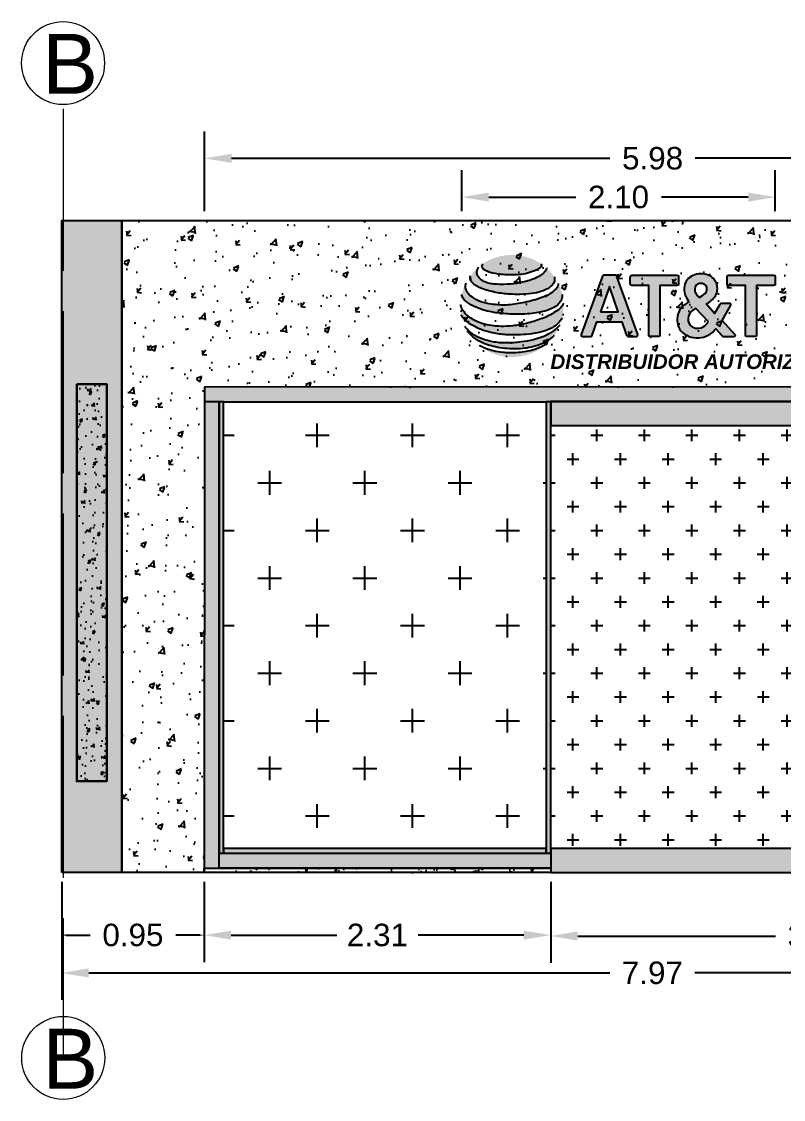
# Model space of a CAD drawing. Header units: millimetres. Extents: x 10930 to 21977, y 3767 to 7635.
# Drawn here: x 10985.25 to 10990.34, y 3798.27 to 3805.46 of the extents above; entities that cross this region are included whole.
import ezdxf

# ---------------------------------------------------------------- set-up
doc = ezdxf.new("R2010")
doc.units = ezdxf.units.MM
doc.linetypes.add('ACAD_ISO02W100', pattern=[15, 12, -3])
doc.layers.add('COTAS', color=161, linetype='ACAD_ISO02W100', lineweight=20)
for name, color, linetype in [('LETRERO', 250, 'Continuous'), ('MEDIDAS.', 75, 'Continuous'), ('MUROS - ARQ.', 251, 'Continuous'), ('MUROS ACABADO.', 201, 'Continuous')]:
    doc.layers.add(name, color=color, linetype=linetype)
doc.styles.get("Standard").update_dxf_attribs({"font": 'arial.ttf'})
doc.dimstyles.get("Standard").update_dxf_attribs({"dimtxt": 0.15, "dimasz": 0.18, "dimexe": 0.18, "dimexo": 0.0625, "dimgap": 0.09, "dimtad": 0, "dimtih": 1, "dimtoh": 1, "dimzin": 0, "dimdsep": 46, "dimtxsty": 'Standard', "dimblk2": 'ARCHTICK', "dimcen": 0.09, "dimadec": 0, "dimazin": 0, "dimtfac": 1, "dimtofl": 0, "dimtmove": 0, "dimatfit": 3, "dimfxl": 1, "dimtolj": 1, "dimtzin": 0, "dimarcsym": 0})

# ---------------------------------------------------------------- blocks, each defined once
blk = doc.blocks.new('AT&T')
at = {"true_color": 0x389cff}
h = blk.add_hatch(color=150, dxfattribs=at)
h.dxf.hatch_style = 1
edge = h.paths.add_edge_path()
edge.add_ellipse((0.011, -0.0056), major_axis=(-0.2467, 0), ratio=0.990182, start_angle=235.8088, end_angle=304.4805)
edge.add_spline(control_points=[(-0.1287, 0.1958), (-0.1344, 0.1892), (-0.1334, 0.1714), (-0.0973, 0.155), (-0.0521, 0.1444), (0.0151, 0.1425), (0.0805, 0.1445), (0.1545, 0.1769), (0.1535, 0.192), (0.1496, 0.1965)], knot_values=[0.128865, 0.128865, 0.128865, 0.128865, 0.153866, 0.179922, 0.232217, 0.300381, 0.373945, 0.445699, 0.478946, 0.478946, 0.478946, 0.478946], degree=3, periodic=0)
h = blk.add_hatch(color=150, dxfattribs=at)
h.dxf.hatch_style = 1
edge = h.paths.add_edge_path()
edge.add_spline(control_points=[(0.1747, 0.1772), (0.1757, 0.1739), (0.1759, 0.17), (0.1625, 0.1481), (0.1228, 0.1255), (0.065, 0.1067), (0.0001, 0.0979), (-0.0497, 0.0968), (-0.0907, 0.1001), (-0.1165, 0.1075), (-0.14, 0.1203), (-0.1542, 0.1376), (-0.1591, 0.1603), (-0.1532, 0.1732), (-0.1487, 0.1806)], knot_values=[0.003593, 0.003593, 0.003593, 0.003593, 0.006024, 0.021106, 0.073245, 0.144555, 0.202269, 0.269247, 0.293403, 0.325434, 0.349075, 0.372728, 0.390364, 0.4152, 0.4152, 0.4152, 0.4152], degree=3, periodic=0)
edge.add_ellipse((0.011, -0.0056), major_axis=(-0.2467, 0), ratio=0.990182, start_angle=310.357, end_angle=323.8514)
edge.add_spline(control_points=[(-0.1882, 0.1385), (-0.1894, 0.1327), (-0.1896, 0.1201), (-0.172, 0.0954), (-0.1281, 0.0739), (-0.0678, 0.0581), (-0.0054, 0.0502), (0.0521, 0.0496), (0.1168, 0.0525), (0.1758, 0.0685), (0.2134, 0.1025), (0.2152, 0.1228), (0.2143, 0.1309), (0.2139, 0.1333)], knot_values=[0.008649, 0.008649, 0.008649, 0.008649, 0.025773, 0.045772, 0.096013, 0.166665, 0.233614, 0.282556, 0.338803, 0.427861, 0.462359, 0.479526, 0.486818, 0.486818, 0.486818, 0.486818], degree=3, periodic=0)
edge.add_ellipse((0.011, -0.0056), major_axis=(-0.2467, 0), ratio=0.990182, start_angle=214.66, end_angle=228.4302)
h = blk.add_hatch(color=150, dxfattribs=at)
h.dxf.hatch_style = 1
edge = h.paths.add_edge_path()
edge.add_spline(control_points=[(-0.2293, 0.0496), (-0.2287, 0.0439), (-0.222, 0.024), (-0.1964, 0.0057), (-0.1602, -0.014), (-0.1206, -0.0275), (-0.0648, -0.0392), (0.0063, -0.0461), (0.0774, -0.0452), (0.1433, -0.0372), (0.188, -0.0255), (0.2234, -0.0061), (0.2435, 0.0134), (0.2511, 0.0333), (0.2515, 0.0457), (0.2514, 0.0493)], knot_values=[0.014023, 0.014023, 0.014023, 0.014023, 0.030974, 0.073379, 0.10402, 0.155335, 0.197783, 0.274963, 0.369242, 0.410223, 0.47411, 0.506523, 0.530369, 0.556614, 0.567607, 0.567607, 0.567607, 0.567607], degree=3, periodic=0)
edge.add_ellipse((0.011, -0.0056), major_axis=(-0.2467, 0), ratio=0.990182, start_angle=192.9923, end_angle=206.2179)
edge.add_spline(control_points=[(0.2323, 0.1023), (0.2323, 0.1002), (0.2317, 0.0882), (0.2051, 0.0551), (0.1433, 0.0286), (0.0643, 0.0082), (-0.0137, -0.0035), (-0.0811, 0.0006), (-0.137, 0.0124), (-0.1769, 0.0323), (-0.2036, 0.0555), (-0.214, 0.0823), (-0.2117, 0.097), (-0.2092, 0.1046)], knot_values=[0.003597, 0.003597, 0.003597, 0.003597, 0.009886, 0.039798, 0.122741, 0.208239, 0.285459, 0.358281, 0.409779, 0.455584, 0.490924, 0.513468, 0.537289, 0.537289, 0.537289, 0.537289], degree=3, periodic=0)
edge.add_ellipse((0.011, -0.0056), major_axis=(-0.2467, 0), ratio=0.990182, start_angle=333.1991, end_angle=346.9413)
at = {"true_color": 0x000000}
h = blk.add_hatch(color=18, dxfattribs=at)
h.dxf.hatch_style = 1
edge = h.paths.add_edge_path()
edge.add_line((0.3475, -0.1515), (0.3868, -0.1515))
edge.add_arc((0.3868, -0.1433), 0.00826, 270, 346.4923)
edge.add_line((0.3948, -0.1452), (0.4172, -0.081))
edge.add_line((0.4172, -0.081), (0.5357, -0.081))
edge.add_line((0.5357, -0.081), (0.5574, -0.1428))
edge.add_arc((0.5697, -0.1387), 0.013, 198.6171, 261.6624)
edge.add_line((0.5678, -0.1515), (0.607, -0.1516))
edge.add_arc((0.6059, -0.1446), 0.00708, 278.8223, 386.0649)
edge.add_line((0.6123, -0.1415), (0.5125, 0.1354))
edge.add_arc((0.503, 0.132), 0.01, 19.8261, 75.8209)
edge.add_line((0.5055, 0.1418), (0.4507, 0.1418))
edge.add_arc((0.4507, 0.1335), 0.00823, 90, 151.5385)
edge.add_line((0.4435, 0.1374), (0.3426, -0.1419))
edge.add_arc((0.3484, -0.1451), 0.00653, 151.0703, 262.0236)
h.paths.add_polyline_path([(0.434, -0.0339), (0.5185, -0.0339), (0.4767, 0.0871)], flags=16)
h = blk.add_hatch(color=18, dxfattribs=at)
h.dxf.hatch_style = 1
edge = h.paths.add_edge_path()
edge.add_line((0.5837, 0.142), (0.8005, 0.142))
edge.add_arc((0.8005, 0.1348), 0.00716, 4.2, 90, ccw=False)
edge.add_line((0.8077, 0.1353), (0.8077, 0.0996))
edge.add_arc((0.801, 0.0996), 0.00668, -95.3111, 0, ccw=False)
edge.add_line((0.8004, 0.093), (0.7186, 0.093))
edge.add_line((0.7186, 0.093), (0.7186, -0.146))
edge.add_arc((0.7116, -0.1445), 0.00716, 280.0314, 347.5188, ccw=False)
edge.add_line((0.7129, -0.1515), (0.672, -0.1515))
edge.add_arc((0.6729, -0.1442), 0.00745, 188.9431, 262.8223, ccw=False)
edge.add_line((0.6656, -0.1453), (0.6656, 0.093))
edge.add_line((0.6656, 0.093), (0.5849, 0.093))
edge.add_arc((0.5849, 0.1011), 0.00813, 193.5965, 270, ccw=False)
edge.add_line((0.577, 0.0992), (0.577, 0.1343))
edge.add_arc((0.5847, 0.1343), 0.00773, 97.5157, 180, ccw=False)
h = blk.add_hatch(color=18, dxfattribs=at)
h.dxf.hatch_style = 1
edge = h.paths.add_edge_path(flags=16)
edge.add_arc((0.8405, 0.1598), 0.1413, 297.9697, 312.5604)
edge.add_arc((0.9164, 0.075), 0.0275, 315.7362, 358.7602)
edge.add_arc((0.9181, 0.0765), 0.0259, 355.2814, 443.5652)
edge.add_arc((0.9143, 0.0159), 0.0866, 85.5402, 94.4598)
edge.add_arc((0.9114, 0.0763), 0.0262, 98.3903, 178.7763)
edge.add_arc((0.9198, 0.0739), 0.0347, 175.1233, 217.1316)
edge.add_arc((0.9708, 0.103), 0.0933, 212.4434, 226.6899)
edge = h.paths.add_edge_path(flags=16)
edge.add_line((0.9507, -0.0813), (0.8912, -0.0173))
edge.add_arc((0.941, -0.1101), 0.1054, 118.201, 134.038)
edge.add_arc((0.8981, -0.0675), 0.0449, 132.5389, 194.599)
edge.add_arc((0.8982, -0.0676), 0.045, 194.4613, 279.0682)
edge.add_arc((0.9013, -0.0603), 0.0518, 274.3532, 321.59)
edge.add_arc((0.8531, -0.0138), 0.1187, 318.4876, 325.3812)
edge = h.paths.add_edge_path()
edge.add_arc((0.8926, -0.0712), 0.0913, 111.7971, 215.4875)
edge.add_arc((0.898, -0.049), 0.1096, 223.2882, 323.398)
edge.add_line((0.986, -0.1144), (1.013, -0.1449))
edge.add_arc((1.026, -0.1356), 0.016, 215.8159, 267.0105)
edge.add_line((1.0251, -0.1515), (1.0752, -0.1515))
edge.add_arc((1.0744, -0.1459), 0.00569, 277.5157, 384.5194)
edge.add_line((1.0796, -0.1435), (1.016, -0.0744))
edge.add_line((1.016, -0.0744), (1.0579, -0.002))
edge.add_arc((1.0531, 0.0008), 0.0056, 329.9216, 439.5861)
edge.add_line((1.0541, 0.0063), (1.0141, 0.0063))
edge.add_arc((1.0141, -0.0051), 0.0114, 90, 140.6245)
edge.add_line((1.0053, 0.0021), (0.9805, -0.0409))
edge.add_line((0.9805, -0.0409), (0.9395, 0.0039))
edge.add_arc((0.886, 0.1104), 0.1192, 296.6772, 325.6351)
edge.add_arc((0.9247, 0.0779), 0.0691, 329.7219, 428.2029)
edge.add_arc((0.9153, 0.0445), 0.1037, 70.2157, 111.5609)
edge.add_arc((0.9034, 0.078), 0.0682, 112.5789, 170.1889)
edge.add_arc((0.9163, 0.073), 0.0819, 168.3304, 197.2049)
edge.add_arc((0.9434, 0.0867), 0.1119, 199.7699, 220.7987)
h = blk.add_hatch(color=18, dxfattribs=at)
h.dxf.hatch_style = 1
edge = h.paths.add_edge_path()
edge.add_line((1.0466, 0.142), (1.2634, 0.142))
edge.add_arc((1.2634, 0.1348), 0.00716, 4.2, 90, ccw=False)
edge.add_line((1.2705, 0.1353), (1.2705, 0.0996))
edge.add_arc((1.2638, 0.0996), 0.00668, -95.3111, 0, ccw=False)
edge.add_line((1.2632, 0.093), (1.1815, 0.093))
edge.add_line((1.1815, 0.093), (1.1815, -0.146))
edge.add_arc((1.1745, -0.1445), 0.00716, 280.0314, 347.5188, ccw=False)
edge.add_line((1.1757, -0.1515), (1.1349, -0.1515))
edge.add_arc((1.1358, -0.1442), 0.00745, 188.9431, 262.8223, ccw=False)
edge.add_line((1.1284, -0.1453), (1.1284, 0.093))
edge.add_line((1.1284, 0.093), (1.0477, 0.093))
edge.add_arc((1.0477, 0.1011), 0.00813, 193.5965, 270, ccw=False)
edge.add_line((1.0398, 0.0992), (1.0398, 0.1343))
edge.add_arc((1.0476, 0.1343), 0.00773, 97.5157, 180, ccw=False)
at = {"true_color": 0x389cff}
h = blk.add_hatch(color=150, dxfattribs=at)
h.dxf.hatch_style = 1
edge = h.paths.add_edge_path()
edge.add_spline(control_points=[(-0.232, -0.048), (-0.2297, -0.0526), (-0.2248, -0.0613), (-0.2129, -0.0735), (-0.1967, -0.0878), (-0.1707, -0.1034), (-0.1345, -0.1205), (-0.0846, -0.1348), (-0.0364, -0.1424), (0.0155, -0.1446), (0.0641, -0.1437), (0.1189, -0.1373), (0.1642, -0.1277), (0.2034, -0.1105), (0.2315, -0.0925), (0.2447, -0.0726), (0.2495, -0.0653), (0.2507, -0.0636)], knot_values=[0.012982, 0.012982, 0.012982, 0.012982, 0.028308, 0.04302, 0.063513, 0.093229, 0.133566, 0.183249, 0.248239, 0.279568, 0.339134, 0.393524, 0.445234, 0.477135, 0.521976, 0.542107, 0.5483, 0.5483, 0.5483, 0.5483], degree=3, periodic=0)
edge.add_ellipse((0.011, -0.0056), major_axis=(-0.2467, 0), ratio=0.990182, start_angle=166.2681, end_angle=183.2099)
edge.add_spline(control_points=[(0.2573, 0.0081), (0.2558, 0.0041), (0.2516, -0.0054), (0.2358, -0.0222), (0.2022, -0.0458), (0.1479, -0.0697), (0.0821, -0.09), (0.0174, -0.1012), (-0.035, -0.104), (-0.0805, -0.1017), (-0.1152, -0.095), (-0.1477, -0.0849), (-0.1745, -0.0723), (-0.1963, -0.057), (-0.2127, -0.0416), (-0.2228, -0.0279), (-0.231, -0.0134), (-0.2342, -0.0031), (-0.2356, 0.0022)], knot_values=[0.007802, 0.007802, 0.007802, 0.007802, 0.0205, 0.038932, 0.075849, 0.143421, 0.21564, 0.282181, 0.339884, 0.372758, 0.418414, 0.445526, 0.474864, 0.506767, 0.524911, 0.541965, 0.557948, 0.574375, 0.574375, 0.574375, 0.574375], degree=3, periodic=0)
edge.add_ellipse((0.011, -0.0056), major_axis=(-0.2467, 0), ratio=0.990182, start_angle=358.1762, end_angle=370)
h = blk.add_hatch(color=150, dxfattribs=at)
h.dxf.hatch_style = 1
edge = h.paths.add_edge_path()
edge.add_spline(control_points=[(-0.2035, -0.1262), (-0.1997, -0.1305), (-0.1894, -0.1416), (-0.1718, -0.158), (-0.1488, -0.1733), (-0.1208, -0.1863), (-0.0867, -0.1977), (-0.0454, -0.2067), (0.0011, -0.2109), (0.0476, -0.2115), (0.0938, -0.2054), (0.1335, -0.1958), (0.1715, -0.1785), (0.1954, -0.1614), (0.2092, -0.1497), (0.2119, -0.1474)], knot_values=[0.02124, 0.02124, 0.02124, 0.02124, 0.038567, 0.066554, 0.09322, 0.121056, 0.158938, 0.200798, 0.247614, 0.298784, 0.33987, 0.387174, 0.420854, 0.464375, 0.475001, 0.475001, 0.475001, 0.475001], degree=3, periodic=0)
edge.add_ellipse((0.011, -0.0056), major_axis=(-0.2467, 0), ratio=0.990182, start_angle=144.5182, end_angle=157.8506)
edge.add_spline(control_points=[(0.2395, -0.0977), (0.2356, -0.1018), (0.2209, -0.1168), (0.1815, -0.146), (0.1212, -0.1674), (0.0517, -0.1792), (-0.0139, -0.1842), (-0.077, -0.1796), (-0.1324, -0.1644), (-0.1743, -0.1452), (-0.2, -0.122), (-0.2109, -0.1091), (-0.2146, -0.1044)], knot_values=[0.011524, 0.011524, 0.011524, 0.011524, 0.028354, 0.074673, 0.157277, 0.217096, 0.286184, 0.354151, 0.405667, 0.458056, 0.490472, 0.508639, 0.508639, 0.508639, 0.508639], degree=3, periodic=0)
edge.add_ellipse((0.011, -0.0056), major_axis=(-0.2467, 0), ratio=0.990182, start_angle=23.854, end_angle=29.5948)
h = blk.add_hatch(color=150, dxfattribs=at)
h.dxf.hatch_style = 1
edge = h.paths.add_edge_path()
edge.add_ellipse((0.011, -0.0056), major_axis=(-0.2467, 0), ratio=0.990182, start_angle=50.6786, end_angle=131.2406)
edge.add_spline(control_points=[(0.1736, -0.1893), (0.1708, -0.1907), (0.1605, -0.1957), (0.1411, -0.2061), (0.1121, -0.2168), (0.0775, -0.2242), (0.0393, -0.2301), (0.0023, -0.2298), (-0.0377, -0.2286), (-0.0746, -0.2218), (-0.1086, -0.2123), (-0.1301, -0.2023), (-0.1413, -0.1966), (-0.1453, -0.1946)], knot_values=[0.00823, 0.00823, 0.00823, 0.00823, 0.0177, 0.042594, 0.074296, 0.109937, 0.148709, 0.189938, 0.2206, 0.268724, 0.301937, 0.3263, 0.33974, 0.33974, 0.33974, 0.33974], degree=3, periodic=0)
at = {"color": 18, "true_color": 0x000000}
for points in [[(0.3475, -0.1515), (0.3868, -0.1515, 0.346732), (0.3948, -0.1452), (0.4172, -0.081), (0.5357, -0.081), (0.5574, -0.1428, 0.282242), (0.5678, -0.1515), (0.607, -0.1516, 0.50537), (0.6123, -0.1415), (0.5125, 0.1354, 0.249304), (0.5055, 0.1418), (0.4507, 0.1418, 0.275157), (0.4435, 0.1374), (0.3426, -0.1419, 0.525866)], [(0.5837, 0.142), (0.8005, 0.142, -0.392903), (0.8077, 0.1353), (0.8077, 0.0996, -0.441632), (0.8004, 0.093), (0.7186, 0.093), (0.7186, -0.146, -0.303287), (0.7129, -0.1515), (0.672, -0.1515, -0.334009), (0.6656, -0.1453), (0.6656, 0.093), (0.5849, 0.093, -0.346298), (0.577, 0.0992), (0.577, 0.1343, -0.376295)], [(1.0466, 0.142), (1.2634, 0.142, -0.392903), (1.2705, 0.1353), (1.2705, 0.0996, -0.441632), (1.2632, 0.093), (1.1815, 0.093), (1.1815, -0.146, -0.303287), (1.1757, -0.1515), (1.1349, -0.1515, -0.334009), (1.1284, -0.1453), (1.1284, 0.093), (1.0477, 0.093, -0.346298), (1.0398, 0.0992), (1.0398, 0.1343, -0.376295)]]:
    blk.add_lwpolyline(points, format="xyb", close=True, dxfattribs=at)
for points in [[(0.9395, 0.0039, 0.12703), (0.9844, 0.0431, 0.458264), (0.9504, 0.1421, 0.182385), (0.8772, 0.141, 0.256803), (0.8361, 0.0896, 0.12666), (0.8381, 0.0488, 0.092014), (0.8587, 0.0135, -56.877628)], [(0.9068, 0.0351, 0.06375), (0.9361, 0.0558, 0.189964), (0.9439, 0.0744, 0.405468), (0.921, 0.1023, 0.038938), (0.9075, 0.1023, 0.365879), (0.8851, 0.0769, 0.185377), (0.892, 0.0529, 0.062243), (0.9068, 0.0351, -0.802104)], [(0.8587, 0.0135, 0.486062), (0.8183, -0.1242, 0.466891), (0.986, -0.1144), (1.013, -0.1449, 0.22717), (1.0251, -0.1515), (1.0752, -0.1515, 0.504061), (1.0796, -0.1435), (1.016, -0.0744), (1.0579, -0.002, 0.518708), (1.0541, 0.0063), (1.0141, 0.0063, 0.224555), (1.0053, 0.0021), (0.9805, -0.0409), (0.9395, 0.0039)], [(0.9507, -0.0813), (0.8912, -0.0173, 0.069212), (0.8677, -0.0344, 0.277607), (0.8546, -0.0788, 0.386906), (0.9053, -0.112, 0.209078), (0.9419, -0.0925, 0.030088), (0.9507, -0.0813, 0.609101)]]:
    blk.add_lwpolyline(points, format="xyb", dxfattribs=at)
blk.add_lwpolyline([(0.434, -0.0339), (0.5185, -0.0339), (0.4767, 0.0871), (0.434, -0.0339)], dxfattribs=at)
at = {"color": 150, "true_color": 0x389cff}
for points, knots in [([(0.1747, 0.1772), (0.1757, 0.1739), (0.1759, 0.17), (0.1625, 0.1481), (0.1228, 0.1255), (0.065, 0.1067), (0.0001, 0.0979), (-0.0497, 0.0968), (-0.0907, 0.1001), (-0.1165, 0.1075), (-0.14, 0.1203), (-0.1542, 0.1376), (-0.1591, 0.1603), (-0.1532, 0.1732), (-0.1487, 0.1806)], [0.0035932, 0.0035932, 0.0035932, 0.0035932, 0.0060238, 0.0211063, 0.0732448, 0.1445555, 0.2022685, 0.2692466, 0.2934034, 0.3254338, 0.3490749, 0.3727276, 0.3903641, 0.4151999, 0.4151999, 0.4151999, 0.4151999]), ([(0.1496, 0.1965), (0.1535, 0.192), (0.1545, 0.1769), (0.0805, 0.1445), (0.0151, 0.1425), (-0.0521, 0.1444), (-0.0973, 0.155), (-0.1334, 0.1714), (-0.1344, 0.1892), (-0.1287, 0.1958)], [0.1288654, 0.1288654, 0.1288654, 0.1288654, 0.1621128, 0.2338664, 0.3074303, 0.3755951, 0.4278902, 0.4539459, 0.4789464, 0.4789464, 0.4789464, 0.4789464]), ([(0.2323, 0.1023), (0.2323, 0.1002), (0.2317, 0.0882), (0.2051, 0.0551), (0.1433, 0.0286), (0.0643, 0.0082), (-0.0137, -0.0035), (-0.0811, 0.0006), (-0.137, 0.0124), (-0.1769, 0.0323), (-0.2036, 0.0555), (-0.214, 0.0823), (-0.2117, 0.097), (-0.2092, 0.1046)], [0.0035967, 0.0035967, 0.0035967, 0.0035967, 0.0098858, 0.0397983, 0.122741, 0.2082388, 0.285459, 0.3582808, 0.4097789, 0.4555835, 0.4909237, 0.5134678, 0.5372889, 0.5372889, 0.5372889, 0.5372889]), ([(0.2139, 0.1333), (0.2143, 0.1309), (0.2152, 0.1228), (0.2134, 0.1025), (0.1758, 0.0685), (0.1168, 0.0525), (0.0521, 0.0496), (-0.0054, 0.0502), (-0.0678, 0.0581), (-0.1281, 0.0739), (-0.172, 0.0954), (-0.1896, 0.1201), (-0.1894, 0.1327), (-0.1882, 0.1385)], [0.0086485, 0.0086485, 0.0086485, 0.0086485, 0.01594, 0.0331077, 0.067605, 0.1566633, 0.2129102, 0.2618518, 0.3288015, 0.3994534, 0.4496941, 0.4696933, 0.4868177, 0.4868177, 0.4868177, 0.4868177]), ([(0.2573, 0.0081), (0.2558, 0.0041), (0.2516, -0.0054), (0.2358, -0.0222), (0.2022, -0.0458), (0.1479, -0.0697), (0.0821, -0.09), (0.0174, -0.1012), (-0.035, -0.104), (-0.0805, -0.1017), (-0.1152, -0.095), (-0.1477, -0.0849), (-0.1745, -0.0723), (-0.1963, -0.057), (-0.2127, -0.0416), (-0.2228, -0.0279), (-0.231, -0.0134), (-0.2342, -0.0031), (-0.2356, 0.0022)], [0.0078016, 0.0078016, 0.0078016, 0.0078016, 0.0205003, 0.0389321, 0.0758492, 0.1434214, 0.2156401, 0.2821809, 0.3398835, 0.3727584, 0.4184145, 0.4455255, 0.4748644, 0.5067672, 0.5249113, 0.5419651, 0.5579475, 0.5743748, 0.5743748, 0.5743748, 0.5743748]), ([(0.2514, 0.0493), (0.2515, 0.0457), (0.2511, 0.0333), (0.2435, 0.0134), (0.2234, -0.0061), (0.188, -0.0255), (0.1433, -0.0372), (0.0774, -0.0452), (0.0063, -0.0461), (-0.0648, -0.0392), (-0.1206, -0.0275), (-0.1602, -0.014), (-0.1964, 0.0057), (-0.222, 0.024), (-0.2287, 0.0439), (-0.2293, 0.0496)], [0.0140234, 0.0140234, 0.0140234, 0.0140234, 0.0250162, 0.0512619, 0.0751078, 0.1075212, 0.1714081, 0.2123883, 0.306668, 0.3838473, 0.4262958, 0.4776106, 0.5082517, 0.5506568, 0.5676073, 0.5676073, 0.5676073, 0.5676073]), ([(0.2507, -0.0636), (0.2495, -0.0653), (0.2447, -0.0726), (0.2315, -0.0925), (0.2034, -0.1105), (0.1642, -0.1277), (0.1189, -0.1373), (0.0641, -0.1437), (0.0155, -0.1446), (-0.0364, -0.1424), (-0.0846, -0.1348), (-0.1345, -0.1205), (-0.1707, -0.1034), (-0.1967, -0.0878), (-0.2129, -0.0735), (-0.2248, -0.0613), (-0.2297, -0.0526), (-0.232, -0.048)], [0.0129818, 0.0129818, 0.0129818, 0.0129818, 0.0191742, 0.0393052, 0.0841466, 0.1160473, 0.1677579, 0.2221471, 0.2817133, 0.3130424, 0.3780328, 0.4277155, 0.4680528, 0.4977683, 0.518262, 0.5329737, 0.5482997, 0.5482997, 0.5482997, 0.5482997]), ([(0.2395, -0.0977), (0.2356, -0.1018), (0.2209, -0.1168), (0.1815, -0.146), (0.1212, -0.1674), (0.0517, -0.1792), (-0.0139, -0.1842), (-0.077, -0.1796), (-0.1324, -0.1644), (-0.1743, -0.1452), (-0.2, -0.122), (-0.2109, -0.1091), (-0.2146, -0.1044)], [0.011524, 0.011524, 0.011524, 0.011524, 0.0283541, 0.0746731, 0.1572768, 0.2170963, 0.2861837, 0.3541511, 0.4056674, 0.4580557, 0.4904717, 0.5086393, 0.5086393, 0.5086393, 0.5086393]), ([(0.2119, -0.1474), (0.2092, -0.1497), (0.1954, -0.1614), (0.1715, -0.1785), (0.1335, -0.1958), (0.0938, -0.2054), (0.0476, -0.2115), (0.0011, -0.2109), (-0.0454, -0.2067), (-0.0867, -0.1977), (-0.1208, -0.1863), (-0.1488, -0.1733), (-0.1718, -0.158), (-0.1894, -0.1416), (-0.1997, -0.1305), (-0.2035, -0.1262)], [0.0212403, 0.0212403, 0.0212403, 0.0212403, 0.0318666, 0.0753881, 0.1090673, 0.1563713, 0.1974573, 0.2486273, 0.2954439, 0.3373039, 0.3751856, 0.4030217, 0.4296875, 0.4576748, 0.4750013, 0.4750013, 0.4750013, 0.4750013]), ([(0.1736, -0.1893), (0.1708, -0.1907), (0.1605, -0.1957), (0.1411, -0.2061), (0.1121, -0.2168), (0.0775, -0.2242), (0.0393, -0.2301), (0.0023, -0.2298), (-0.0377, -0.2286), (-0.0746, -0.2218), (-0.1086, -0.2123), (-0.1301, -0.2023), (-0.1413, -0.1966), (-0.1453, -0.1946)], [0.0082302, 0.0082302, 0.0082302, 0.0082302, 0.0177002, 0.0425936, 0.0742963, 0.109937, 0.1487094, 0.1899382, 0.2206004, 0.2687243, 0.3019369, 0.3263003, 0.3397397, 0.3397397, 0.3397397, 0.3397397])]:
    blk.add_open_spline(points, degree=3, knots=knots, dxfattribs=at)
blk = doc.blocks.new('*D160')
at = {"layer": 'Defpoints', "color": 0, "transparency": 16777216}
for p in [(10985.521, 3799.7799), (10993.4042, 3799.7799), (10985.521, 3799.1101)]:
    blk.add_point(p, dxfattribs=at)
at = {"layer": 'MEDIDAS.', "color": 0, "lineweight": -2, "transparency": 16777216}
for p, q in [((10985.521, 3799.7174), (10985.521, 3798.9301)), ((10993.4042, 3799.7174), (10993.4042, 3798.9301)), ((10985.701, 3799.1101), (10989.1784, 3799.1101)), ((10993.2242, 3799.1101), (10989.7468, 3799.1101))]:
    blk.add_line(p, q, dxfattribs=at)
at = {"layer": 'MEDIDAS.', "color": 0, "transparency": 16777216}
for points in [[(10985.701, 3799.1401), (10985.701, 3799.0801), (10985.521, 3799.1101)], [(10993.2242, 3799.1401), (10993.2242, 3799.0801), (10993.4042, 3799.1101)]]:
    blk.add_solid(points, dxfattribs=at)
at = {"layer": 'MEDIDAS.', "color": 0, "transparency": 16777216, "insert": (10989.4626, 3799.1101), "char_height": 0.15, "attachment_point": 5}
blk.add_mtext('\\A1;7.97', dxfattribs=at)
blk = doc.blocks.new('_ArchTick')
at = {"color": 0, "linetype": 'ByBlock', "const_width": 0.15}
blk.add_lwpolyline([(-0.5, -0.5), (0.5, 0.5)], dxfattribs=at)
blk = doc.blocks.new('*D164')
at = {"layer": 'Defpoints', "color": 0, "transparency": 16777216}
for p in [(10988.7842, 3799.7799), (10992.3542, 3799.7799), (10992.3542, 3799.3566)]:
    blk.add_point(p, dxfattribs=at)
at = {"layer": 'MEDIDAS.', "color": 0, "lineweight": -2, "transparency": 16777216}
for p, q in [((10988.7842, 3799.7174), (10988.7842, 3799.1766)), ((10992.3542, 3799.7174), (10992.3542, 3799.1766)), ((10988.9642, 3799.3566), (10990.2844, 3799.3566)), ((10992.1742, 3799.3566), (10990.8539, 3799.3566))]:
    blk.add_line(p, q, dxfattribs=at)
at = {"layer": 'MEDIDAS.', "color": 0, "transparency": 16777216}
for points in [[(10988.9642, 3799.3866), (10988.9642, 3799.3266), (10988.7842, 3799.3566)], [(10992.1742, 3799.3866), (10992.1742, 3799.3266), (10992.3542, 3799.3566)]]:
    blk.add_solid(points, dxfattribs=at)
at = {"layer": 'MEDIDAS.', "color": 0, "transparency": 16777216, "insert": (10990.5692, 3799.3566), "char_height": 0.15, "attachment_point": 5}
blk.add_mtext('\\A1;3.67', dxfattribs=at)
blk = doc.blocks.new('*D165')
at = {"layer": 'Defpoints', "color": 0, "transparency": 16777216}
for p in [(10986.471, 3799.7799), (10988.7842, 3799.7799), (10986.471, 3799.3625)]:
    blk.add_point(p, dxfattribs=at)
at = {"layer": 'MEDIDAS.', "color": 0, "lineweight": -2, "transparency": 16777216}
for p, q in [((10986.471, 3799.7174), (10986.471, 3799.1825)), ((10988.7842, 3799.7174), (10988.7842, 3799.1825)), ((10986.651, 3799.3625), (10987.356, 3799.3625)), ((10988.6042, 3799.3625), (10987.8992, 3799.3625))]:
    blk.add_line(p, q, dxfattribs=at)
at = {"layer": 'MEDIDAS.', "color": 0, "transparency": 16777216}
for points in [[(10986.651, 3799.3925), (10986.651, 3799.3325), (10986.471, 3799.3625)], [(10988.6042, 3799.3925), (10988.6042, 3799.3325), (10988.7842, 3799.3625)]]:
    blk.add_solid(points, dxfattribs=at)
at = {"layer": 'MEDIDAS.', "color": 0, "transparency": 16777216, "insert": (10987.6276, 3799.3625), "char_height": 0.15, "attachment_point": 5}
blk.add_mtext('\\A1;2.31', dxfattribs=at)
blk = doc.blocks.new('*D166')
at = {"layer": 'Defpoints', "color": 0, "transparency": 16777216}
for p in [(10985.521, 3799.7799), (10986.471, 3799.7799), (10986.471, 3799.3625)]:
    blk.add_point(p, dxfattribs=at)
at = {"layer": 'MEDIDAS.', "color": 0, "lineweight": -2, "transparency": 16777216}
for p, q in [((10985.521, 3799.7174), (10985.521, 3799.1825)), ((10986.471, 3799.7174), (10986.471, 3799.1825)), ((10985.551, 3799.3625), (10985.7106, 3799.3625)), ((10986.441, 3799.3625), (10986.2814, 3799.3625))]:
    blk.add_line(p, q, dxfattribs=at)
at = {"layer": 'MEDIDAS.', "color": 0, "transparency": 16777216}
for points in [[(10985.551, 3799.3675), (10985.551, 3799.3575), (10985.521, 3799.3625)], [(10986.441, 3799.3675), (10986.441, 3799.3575), (10986.471, 3799.3625)]]:
    blk.add_solid(points, dxfattribs=at)
at = {"layer": 'MEDIDAS.', "color": 0, "transparency": 16777216, "insert": (10985.996, 3799.3625), "char_height": 0.15, "attachment_point": 5}
blk.add_mtext('\\A1;0.95', dxfattribs=at)
blk = doc.blocks.new('*D170')
at = {"layer": 'Defpoints', "color": 0, "transparency": 16777216}
for p in [(10992.4542, 3804.5457), (10986.4742, 3804.1299), (10992.4542, 3804.1136)]:
    blk.add_point(p, dxfattribs=at)
at = {"layer": 'MEDIDAS.', "color": 0, "lineweight": -2, "transparency": 16777216}
for p, q in [((10986.4742, 3804.1924), (10986.4742, 3804.7257)), ((10992.4542, 3804.1761), (10992.4542, 3804.7257)), ((10986.6542, 3804.5457), (10989.1792, 3804.5457)), ((10992.2742, 3804.5457), (10989.7491, 3804.5457))]:
    blk.add_line(p, q, dxfattribs=at)
at = {"layer": 'MEDIDAS.', "color": 0, "transparency": 16777216}
for points in [[(10986.6542, 3804.5757), (10986.6542, 3804.5157), (10986.4742, 3804.5457)], [(10992.2742, 3804.5757), (10992.2742, 3804.5157), (10992.4542, 3804.5457)]]:
    blk.add_solid(points, dxfattribs=at)
at = {"layer": 'MEDIDAS.', "color": 0, "transparency": 16777216, "insert": (10989.4642, 3804.5457), "char_height": 0.15, "attachment_point": 5}
blk.add_mtext('\\A1;5.98', dxfattribs=at)
blk = doc.blocks.new('*D171')
at = {"layer": 'Defpoints', "color": 0, "transparency": 16777216}
for p in [(10988.1908, 3804.2869), (10988.1908, 3804.1299), (10990.2824, 3804.1299)]:
    blk.add_point(p, dxfattribs=at)
at = {"layer": 'MEDIDAS.', "color": 0, "lineweight": -2, "transparency": 16777216}
for p, q in [((10988.1908, 3804.1924), (10988.1908, 3804.4669)), ((10990.2824, 3804.1924), (10990.2824, 3804.4669)), ((10988.3708, 3804.2869), (10988.9508, 3804.2869)), ((10990.1024, 3804.2869), (10989.5224, 3804.2869))]:
    blk.add_line(p, q, dxfattribs=at)
at = {"layer": 'MEDIDAS.', "color": 0, "transparency": 16777216}
for points in [[(10988.3708, 3804.3169), (10988.3708, 3804.2569), (10988.1908, 3804.2869)], [(10990.1024, 3804.3169), (10990.1024, 3804.2569), (10990.2824, 3804.2869)]]:
    blk.add_solid(points, dxfattribs=at)
at = {"layer": 'MEDIDAS.', "color": 0, "transparency": 16777216, "insert": (10989.2366, 3804.2869), "char_height": 0.15, "attachment_point": 5}
blk.add_mtext('\\A1;2.10', dxfattribs=at)

msp = doc.modelspace()

# ---------------------------------------------------------------- hatches: boundary and pattern name
at = {"layer": 'MUROS ACABADO.'}
h = msp.add_hatch(dxfattribs=at)
h.set_pattern_fill('AR-CONC', color=251, scale=0.001)
h.set_pattern_definition([(50, (34.231, 0), (0.182184669, -0.0159390855), [0.01905, -0.20955]), (355, (34.231, 0), (-0.0352434214, 0.1910568452), [0.01524, -0.1676405842]), (100.4514447, (34.24618, -0.00133), (0.146941247, 0.175117752), [0.0161900088, -0.1780902446]), (46.1842, (34.231, 0.0508), (0.271079041, -0.042042328), [0.028575, -0.314325]), (96.6355576, (34.25358, 0.0473), (0.237404134, 0.2474261246), [0.024285023, -0.267135608]), (351.1841512, (34.231, 0.0508), (0.237404134, 0.2474261246), [0.022859967, -0.251459732]), (21, (34.2564, 0.0381), (0.1516143913, -0.1022651982), [0.01905, -0.20955]), (326, (34.2564, 0.0381), (0.0618020283, 0.184187966), [0.01524, -0.16764]), (71.451445, (34.26903, 0.02958), (0.2134164193, 0.081922769), [0.0161900088, -0.1780899376]), (37.5, (34.23099, 0), (0.00308860325, 0.08455503887), [0, -0.165608, 0, -0.17018, 0, -0.168275]), (7.5, (34.23099, 0), (0.0668196625, 0.1001805748), [0, -0.097028, 0, -0.161798, 0, -0.064135]), (327.5, (34.17435, 0), (0.13559059517, -0.005728744), [0, -0.0635, 0, -0.19812, 0, -0.26289]), (317.5, (34.14895, 0), (0.1481291814, 0.025426491), [0, -0.08255, 0, -0.131572, 0, -0.18669])])
h.paths.add_polyline_path([(10985.521, 3799.7799), (10985.521, 3804.1299), (10985.921, 3804.1299), (10985.921, 3799.7799)])
h = msp.add_hatch(dxfattribs=at)
h.set_pattern_fill('AR-CONC', color=251, scale=0.002)
h.set_pattern_definition([(50, (34.98416, 0), (0.364369338, -0.031878171), [0.0381, -0.4191]), (355, (34.98416, 0), (-0.070486843, 0.38211369), [0.03048, -0.335281168]), (100.4514447, (35.01453, -0.00266), (0.293882494, 0.350235504), [0.032380018, -0.356180489]), (46.1842, (34.98416, 0.1016), (0.542158082, -0.084084656), [0.05715, -0.62865]), (96.6355576, (35.02934, 0.0946), (0.474808268, 0.49485225), [0.048570046, -0.534271216]), (351.184151, (34.98416, 0.1016), (0.474808268, 0.49485225), [0.045719934, -0.502919464]), (21, (35.03496, 0.0762), (0.3032287825, -0.204530396), [0.0381, -0.4191]), (326, (35.03496, 0.0762), (0.123604057, 0.368375932), [0.03048, -0.33528]), (71.451445, (35.06023, 0.05916), (0.426832839, 0.163845538), [0.032380018, -0.356179875]), (37.5, (34.98416, 0), (0.0061772065, 0.1691100777), [0, -0.331216, 0, -0.34036, 0, -0.33655]), (7.5, (34.98416, 0), (0.133639325, 0.2003611496), [0, -0.194056, 0, -0.323596, 0, -0.12827]), (327.5, (34.87088, 0), (0.2711811903, -0.011457488), [0, -0.127, 0, -0.39624, 0, -0.52578]), (317.5, (34.82008, 0), (0.296258363, 0.050852982), [0, -0.1651, 0, -0.263144, 0, -0.37338])])
h.paths.add_polyline_path([(10986.471, 3799.7799), (10985.921, 3799.7799), (10985.921, 3804.1299), (10993.0042, 3804.1299), (10993.0042, 3799.7799), (10992.4542, 3799.7799), (10992.4542, 3803.0199), (10986.4742, 3803.0182)])
h = msp.add_hatch(dxfattribs=at)
h.set_pattern_fill('AR-CONC', color=251, scale=0.001)
h.set_pattern_definition([(50, (34.231, -0.24045), (0.182184669, -0.0159390855), [0.01905, -0.20955]), (355, (34.231, -0.24045), (-0.0352434214, 0.1910568452), [0.01524, -0.1676405842]), (100.4514447, (34.24618, -0.24178), (0.146941247, 0.175117752), [0.0161900088, -0.1780902446]), (46.1842, (34.231, -0.18965), (0.271079041, -0.042042328), [0.028575, -0.314325]), (96.6355576, (34.25358, -0.19315), (0.237404134, 0.2474261246), [0.024285023, -0.267135608]), (351.1841512, (34.231, -0.18965), (0.237404134, 0.2474261246), [0.022859967, -0.251459732]), (21, (34.2564, -0.20235), (0.1516143913, -0.1022651982), [0.01905, -0.20955]), (326, (34.2564, -0.20235), (0.0618020283, 0.184187966), [0.01524, -0.16764]), (71.451445, (34.26903, -0.21087), (0.2134164193, 0.081922769), [0.0161900088, -0.1780899376]), (37.5, (34.23099, -0.24045), (0.00308860325, 0.08455503887), [0, -0.165608, 0, -0.17018, 0, -0.168275]), (7.5, (34.23099, -0.24045), (0.0668196625, 0.1001805748), [0, -0.097028, 0, -0.161798, 0, -0.064135]), (327.5, (34.17435, -0.24045), (0.13559059517, -0.005728744), [0, -0.0635, 0, -0.19812, 0, -0.26289]), (317.5, (34.14895, -0.24045), (0.1481291814, 0.025426491), [0, -0.08255, 0, -0.131572, 0, -0.18669])])
h.paths.add_polyline_path([(10985.621, 3803.0395), (10985.821, 3803.0395), (10985.821, 3800.3895), (10985.721, 3800.3895), (10985.621, 3800.3895)])
h = msp.add_hatch(color=236, dxfattribs=at)
h.dxf.hatch_style = 1
h.paths.add_polyline_path([(10992.3542, 3803.0199), (10986.4742, 3803.0182), (10986.4742, 3802.92), (10992.3542, 3802.9237)])
h = msp.add_hatch(color=236, dxfattribs=at)
h.dxf.hatch_style = 1
h.paths.add_polyline_path([(10986.4742, 3802.92), (10986.471, 3799.8099), (10986.571, 3799.8099), (10986.571, 3802.92)])
h = msp.add_hatch(color=236, dxfattribs=at)
h.dxf.hatch_style = 1
h.paths.add_polyline_path([(10986.571, 3802.9199), (10986.571, 3799.9099), (10986.601, 3799.9099), (10986.601, 3802.9199)])
h = msp.add_hatch(dxfattribs=at)
h.set_pattern_fill('CROSS', color=140, scale=0.05)
h.set_pattern_definition([(0, (34.98416, 0), (0.3175, 0.3175), [0.15875, -0.47625]), (90, (35.06354, -0.07938), (-0.3175, 0.3175), [0.15875, -0.47625])])
h.paths.add_polyline_path([(10986.601, 3802.9199), (10988.7542, 3802.9199), (10988.7542, 3799.9401), (10986.601, 3799.9401)])
h = msp.add_hatch(color=236, dxfattribs=at)
h.dxf.hatch_style = 1
h.paths.add_polyline_path([(10988.7542, 3802.9199), (10988.7542, 3799.9099), (10988.7842, 3799.9099), (10988.7842, 3802.9199)])
h = msp.add_hatch(color=236, dxfattribs=at)
h.dxf.hatch_style = 1
h.paths.add_polyline_path([(10988.7842, 3802.9237), (10988.7842, 3802.7637), (10990.5692, 3802.7637), (10990.5692, 3802.9237)])
h = msp.add_hatch(dxfattribs=at)
h.set_pattern_fill('CROSS', color=140, scale=0.025)
h.set_pattern_definition([(0, (34.98416, 0), (0.15875, 0.15875), [0.079375, -0.238125]), (90, (35.02385, -0.03969), (-0.15875, 0.15875), [0.079375, -0.238125])])
h.paths.add_polyline_path([(10988.7842, 3802.7637), (10990.5692, 3802.7637), (10990.5692, 3799.9399), (10988.7842, 3799.9399)])
h = msp.add_hatch(color=236, dxfattribs=at)
h.dxf.hatch_style = 1
h.paths.add_polyline_path([(10986.571, 3799.9099), (10988.7842, 3799.9099), (10988.7842, 3799.8099), (10986.571, 3799.8099)])
h = msp.add_hatch(color=236, dxfattribs=at)
h.dxf.hatch_style = 1
h.paths.add_polyline_path([(10986.601, 3799.9099), (10988.7542, 3799.9101), (10988.7542, 3799.9401), (10986.601, 3799.9399)])
h = msp.add_hatch(color=236, dxfattribs=at)
h.dxf.hatch_style = 1
h.paths.add_polyline_path([(10988.7842, 3799.9399), (10988.7842, 3799.7799), (10990.5692, 3799.7799), (10990.5692, 3799.9399)])
h = msp.add_hatch(dxfattribs=at)
h.set_pattern_fill('AR-CONC', color=251)
h.set_pattern_definition([(50, (34.98, 0), (182.1847, -15.939), [19.05, -209.55]), (355, (34.98, 0), (-35.2434, 191.0568), [15.24, -167.6406]), (100.4514, (50.17, -1.33), (146.9412, 175.1178), [16.19, -178.0902]), (46.1842, (34.98, 50.8), (271.079, -42.0423), [28.575, -314.325]), (96.6356, (57.57, 47.3), (237.404, 247.426), [24.285, -267.1356]), (351.1842, (34.98, 50.8), (237.404, 247.426), [22.86, -251.46]), (21, (60.38, 38.1), (151.6144, -102.2652), [19.05, -209.55]), (326, (60.38, 38.1), (61.802, 184.188), [15.24, -167.64]), (71.4514, (73.02, 29.58), (213.4164, 81.9228), [16.19, -178.09]), (37.5, (34.984, 0), (3.0886, 84.55504), [0, -165.608, 0, -170.18, 0, -168.275]), (7.5, (34.98, 0), (66.81966, 100.1806), [0, -97.028, 0, -161.798, 0, -64.135]), (327.5, (-21.66, 0), (135.5906, -5.72874), [0, -63.5, 0, -198.12, 0, -262.89]), (317.5, (-47.06, 0), (148.1292, 25.4265), [0, -82.55, 0, -131.572, 0, -186.69])])
h.paths.add_polyline_path([(10986.471, 3799.8099), (10988.7842, 3799.8099), (10988.7842, 3799.7799), (10986.471, 3799.7799)])
h = msp.add_hatch(dxfattribs=at)
h.set_pattern_fill('AR-CONC', color=251, scale=0.0009)
h.set_pattern_definition([(50, (34.98416, 0), (0.1639662021, -0.014345177), [0.017145, -0.188595]), (355, (34.98416, 0), (-0.0317190793, 0.1719511607), [0.013716, -0.1508765258]), (100.4514447, (34.99783, -0.0012), (0.1322471224, 0.1576059767), [0.014571008, -0.1602812201]), (46.1842, (34.98416, 0.04572), (0.2439711368, -0.037838095), [0.0257175, -0.2828925]), (96.6355576, (35.0045, 0.04257), (0.2136637206, 0.222683512), [0.021856521, -0.2404220473]), (351.1841512, (34.98416, 0.04572), (0.2136637207, 0.222683512), [0.0205739704, -0.2263137587]), (21, (35.00702, 0.03429), (0.1364529521, -0.0920386784), [0.017145, -0.188595]), (326, (35.00702, 0.03429), (0.0556218255, 0.1657691695), [0.013716, -0.150876]), (71.451445, (35.0184, 0.02662), (0.1920747774, 0.073730492), [0.014571008, -0.1602809438]), (37.5, (34.98416, 0), (0.00277974293, 0.076099535), [0, -0.1490472, 0, -0.153162, 0, -0.1514475]), (7.5, (34.98416, 0), (0.06013769626, 0.09016251734), [0, -0.0873252, 0, -0.1456182, 0, -0.0577215]), (327.5, (34.933184, 0), (0.12203153565, -0.0051558696), [0, -0.05715, 0, -0.178308, 0, -0.236601]), (317.5, (34.91032, 0), (0.1333162632, 0.0228838419), [0, -0.074295, 0, -0.1184148, 0, -0.168021])])
h.paths.add_polyline_path([(10986.471, 3799.8099), (10988.7842, 3799.8099), (10988.7842, 3799.7799), (10986.471, 3799.7799)])

# ---------------------------------------------------------------- linework, layer by layer
at = {"layer": 'COTAS', "color": 10, "linetype": 'ACAD_ISO02W100', "ltscale": 0.09}
msp.add_line((10985.5306, 3804.875), (10985.5306, 3798.543), dxfattribs=at)
at = {"layer": 'COTAS', "color": 142}
for centre in [(10985.5295, 3805.1814), (10985.5306, 3798.543)]:
    msp.add_circle(centre, 0.2769, dxfattribs=at)
at = {"layer": 'MUROS - ARQ.', "color": 255}
msp.add_lwpolyline([(10985.521, 3799.7799), (10985.521, 3804.1299), (10985.921, 3804.1299), (10985.921, 3799.7799)], close=True, dxfattribs=at)
msp.add_lwpolyline([(10986.471, 3799.7799), (10985.921, 3799.7799), (10985.921, 3804.1299), (10993.0042, 3804.1299), (10993.0042, 3799.7799), (10992.4542, 3799.7799), (10992.4542, 3803.0199), (10986.4742, 3803.0182), (10986.471, 3799.7799)], dxfattribs=at)
at = {"layer": 'MUROS - ARQ.', "color": 255, "lineweight": 30}
msp.add_lwpolyline([(10985.621, 3803.0395), (10985.821, 3803.0395), (10985.821, 3800.3895), (10985.721, 3800.3895), (10985.621, 3800.3895)], close=True, dxfattribs=at)
at = {"layer": 'MUROS - ARQ.', "color": 248}
for points in [[(10992.3542, 3803.0199), (10986.4742, 3803.0182), (10986.4742, 3802.92), (10992.3542, 3802.9237), (10992.3542, 3803.0199)], [(10986.4742, 3802.92), (10986.471, 3799.8099), (10986.571, 3799.8099), (10986.571, 3802.92), (10986.4742, 3802.92)], [(10986.571, 3799.9099), (10988.7842, 3799.9099), (10988.7842, 3799.8099), (10986.571, 3799.8099), (10986.571, 3799.9099)]]:
    msp.add_lwpolyline(points, dxfattribs=at)
for points in [[(10986.571, 3802.9199), (10986.571, 3799.9099), (10986.601, 3799.9099), (10986.601, 3802.9199)], [(10988.7542, 3802.9199), (10988.7542, 3799.9099), (10988.7842, 3799.9099), (10988.7842, 3802.9199)], [(10988.7842, 3802.9237), (10988.7842, 3802.7637), (10990.5692, 3802.7637), (10990.5692, 3802.9237)], [(10986.601, 3799.9099), (10988.7542, 3799.9101), (10988.7542, 3799.9401), (10986.601, 3799.9399)], [(10988.7842, 3799.9399), (10988.7842, 3799.7799), (10990.5692, 3799.7799), (10990.5692, 3799.9399)]]:
    msp.add_lwpolyline(points, close=True, dxfattribs=at)
at = {"layer": 'MUROS - ARQ.', "color": 142}
for points in [[(10986.601, 3802.9199), (10988.7542, 3802.9199), (10988.7542, 3799.9401), (10986.601, 3799.9401)], [(10988.7842, 3802.7637), (10990.5692, 3802.7637), (10990.5692, 3799.9399), (10988.7842, 3799.9399)]]:
    msp.add_lwpolyline(points, close=True, dxfattribs=at)
at = {"layer": 'MUROS - ARQ.', "color": 251}
msp.add_lwpolyline([(10986.471, 3799.8099), (10988.7842, 3799.8099), (10988.7842, 3799.7799), (10986.471, 3799.7799), (10986.471, 3799.8099)], dxfattribs=at)

# ---------------------------------------------------------------- block references
at = {"layer": 'LETRERO', "color": 3, "xscale": 1.394546614641228, "yscale": 1.394546614641228, "zscale": 1.394546614641228}
msp.add_blockref('AT&T', (10988.5106, 3803.5683), dxfattribs=at)

# ---------------------------------------------------------------- texts
at = {"layer": 'COTAS', "color": 142, "char_height": 0.4, "attachment_point": 1}
for insert in [(10985.3902, 3805.3762), (10985.3913, 3798.7378)]:
    msp.add_mtext_dynamic_manual_height_columns('B', width=0.048135, gutter_width=12.5, heights=[0], dxfattribs=dict(at, insert=insert))
at = {"layer": 'LETRERO', "color": 250, "insert": (10988.7821, 3803.2378), "char_height": 0.097846, "attachment_point": 1}
msp.add_mtext_dynamic_manual_height_columns('{\\fArial|b1|i1|c0|p34;DISTRIBUIDOR AUTORIZADO.}', width=2.008141, gutter_width=12.5, heights=[0], dxfattribs=at)

# ---------------------------------------------------------------- dimensions: what is measured, and where the dimension line sits
at = {"layer": 'MEDIDAS.'}
dim = msp.add_linear_dim(base=(10992.4542, 3804.5457), p1=(10986.4742, 3804.1299), p2=(10992.4542, 3804.1136), dimstyle='Standard', dxfattribs=at)
dim.commit()
dim.dimension.update_dxf_attribs({"geometry": '*D170', "text_midpoint": (10989.4642, 3804.5457), "dimtype": 160})
for base, p1, p2, text, picture, middle in [((10988.1908, 3804.2869), (10990.2824, 3804.1299), (10988.1908, 3804.1299), '2.10', '*D171', (10989.2366, 3804.2869)), ((10985.521, 3799.1101), (10993.4042, 3799.7799), (10985.521, 3799.7799), '7.97', '*D160', (10989.4626, 3799.1101))]:
    dim = msp.add_linear_dim(base=base, p1=p1, p2=p2, text=text, dimstyle='Standard', dxfattribs=at)
    dim.commit()
    dim.dimension.update_dxf_attribs({"geometry": picture, "text_midpoint": middle, "dimtype": 160})
dim = msp.add_linear_dim(base=(10986.471, 3799.3625), p1=(10985.521, 3799.7799), p2=(10986.471, 3799.7799), dimstyle='Standard', override={"dimasz": 0.03}, dxfattribs=at)
dim.commit()
dim.dimension.update_dxf_attribs({"geometry": '*D166', "text_midpoint": (10985.996, 3799.3625)})
dim = msp.add_linear_dim(base=(10986.471, 3799.3625), p1=(10988.7842, 3799.7799), p2=(10986.471, 3799.7799), dimstyle='Standard', dxfattribs=at)
dim.commit()
dim.dimension.update_dxf_attribs({"geometry": '*D165', "text_midpoint": (10987.6276, 3799.3625)})
dim = msp.add_linear_dim(base=(10992.3542, 3799.3566), p1=(10988.7842, 3799.7799), p2=(10992.3542, 3799.7799), text='3.67', dimstyle='Standard', dxfattribs=at)
dim.commit()
dim.dimension.update_dxf_attribs({"geometry": '*D164', "text_midpoint": (10990.5692, 3799.3566)})

doc.saveas('drawing.dxf')
